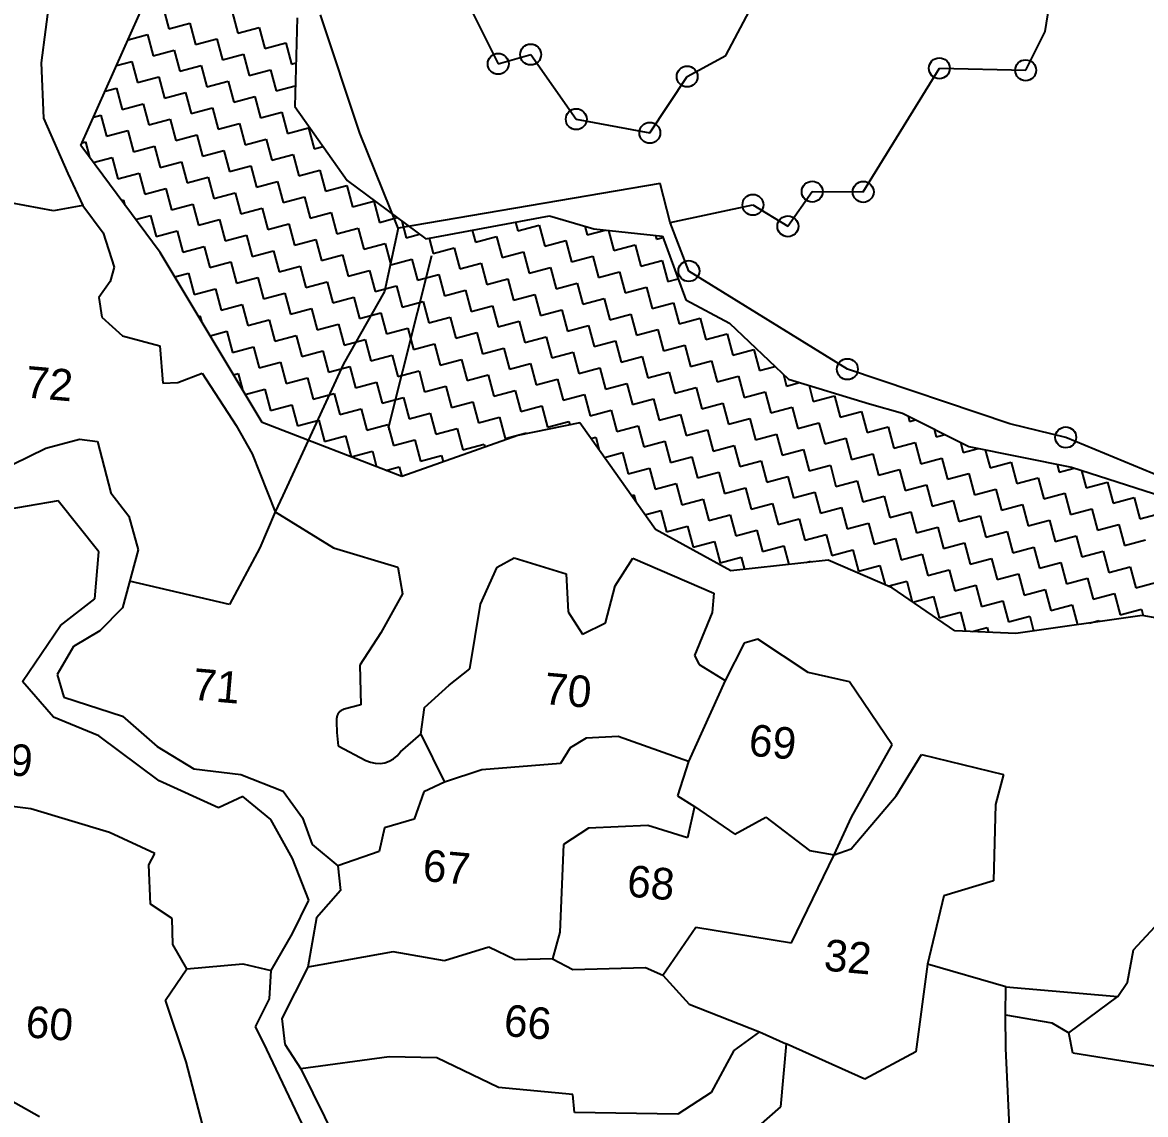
# Model space of a CAD drawing. Header units: metres. Extents: x 333510 to 337908, y 1785719 to 1790014.
# Drawn here: x 334204 to 334846, y 1788609 to 1789233 of the extents above; entities that cross this region are included whole.
import ezdxf

# ---------------------------------------------------------------- set-up
doc = ezdxf.new("R2010")
doc.units = ezdxf.units.M
doc.header["$MEASUREMENT"] = 0
for name, color, linetype in [('POLY_HATCH', 12, 'Continuous'), ('POLY_PARCEL', 6, 'Continuous'), ('POLY_WATER', 4, 'Continuous'), ('SYM_ARROW', 1, 'Continuous'), ('TEXT_PARCEL', 7, 'Continuous')]:
    doc.layers.add(name, color=color, linetype=linetype)
doc.styles.add('TEXT_MAP', font='', dxfattribs={"height": 0.3})
doc.styles.get('TEXT_MAP').set_extended_font_data('Kruti Dev 050')

msp = doc.modelspace()

# ---------------------------------------------------------------- linework, layer by layer
for centre in [(334494.4, 1789215.11), (334475.85, 1789209.77), (334728.02, 1789207.22), (334777.36, 1789206.11), (334583.85, 1789202.53), (334520.46, 1789178.14), (334562.51, 1789170.33), (334655.35, 1789136.71), (334684.51, 1789136.57), (334621.45, 1789129.17), (334641.44, 1789116.89), (334584.84, 1789091.32), (334675.45, 1789035.23), (334800.27, 1788996.24)]:
    msp.add_circle(centre, 5.98)
at = {"layer": 'POLY_HATCH'}
for p, q in [((334237.23, 1789163.01), (334288.51, 1789277.81)), ((334360.98, 1789236.02), (334359.5, 1789185.38)), ((334359.5, 1789185.38), (334389.41, 1789143.18)), ((334282.6, 1789101.96), (334237.23, 1789163.01)), ((334389.41, 1789143.18), (334434.41, 1789109.69)), ((334434.41, 1789109.69), (334505.07, 1789122.87)), ((334505.07, 1789122.87), (334530.56, 1789115.4)), ((334530.56, 1789115.4), (334569.8, 1789111.19)), ((334569.8, 1789111.19), (334583.04, 1789074.94)), ((334340.91, 1789004.68), (334282.6, 1789101.96)), ((334583.04, 1789074.94), (334608.01, 1789061.53)), ((334608.01, 1789061.53), (334641.8, 1789029.44)), ((334641.8, 1789029.44), (334688, 1789015.45)), ((334688, 1789015.45), (334706.96, 1789010.05)), ((334706.96, 1789010.05), (334744.89, 1788991.02)), ((334420.67, 1788973.87), (334340.91, 1789004.68)), ((334522.51, 1789004.51), (334486.98, 1788997.34)), ((334538.91, 1788981.5), (334522.51, 1789004.51)), ((334486.98, 1788997.34), (334420.67, 1788973.87)), ((334744.89, 1788991.02), (334803.62, 1788979.13)), ((334565.7, 1788943.48), (334538.91, 1788981.5)), ((334803.62, 1788979.13), (334874.35, 1788956.38)), ((334608.82, 1788919.87), (334565.7, 1788943.48)), ((334664.37, 1788926.07), (334608.82, 1788919.87)), ((334701.03, 1788910.16), (334664.37, 1788926.07)), ((334736.93, 1788885.6), (334701.03, 1788910.16)), ((334843.98, 1788894.39), (334771.7, 1788884.12)), ((334881.69, 1788887.77), (334843.98, 1788894.39)), ((334771.7, 1788884.12), (334736.93, 1788885.6))]:
    msp.add_line(p, q, dxfattribs=at)
at = {"layer": 'POLY_HATCH', "linetype": 'Continuous'}
for p, q in [((334284.23, 1789241.9), (334287.47, 1789229.78)), ((334323.82, 1789239.5), (334327.05, 1789227.38)), ((334287.47, 1789229.78), (334299.58, 1789233.02)), ((334299.58, 1789233.02), (334302.82, 1789220.9)), ((334327.05, 1789227.38), (334339.17, 1789230.62)), ((334339.17, 1789230.62), (334342.41, 1789218.5)), ((334264.29, 1789223.59), (334275.35, 1789226.54)), ((334275.35, 1789226.54), (334278.59, 1789214.43)), ((334302.82, 1789220.9), (334314.94, 1789224.14)), ((334314.94, 1789224.14), (334318.18, 1789212.02)), ((334278.59, 1789214.43), (334290.7, 1789217.66)), ((334290.7, 1789217.66), (334293.94, 1789205.55)), ((334342.41, 1789218.5), (334354.53, 1789221.74)), ((334354.53, 1789221.74), (334357.76, 1789209.62)), ((334318.18, 1789212.02), (334330.29, 1789215.26)), ((334330.29, 1789215.26), (334333.53, 1789203.14)), ((334257.7, 1789208.85), (334266.47, 1789211.19)), ((334266.47, 1789211.19), (334269.71, 1789199.07)), ((334293.94, 1789205.55), (334306.06, 1789208.79)), ((334306.06, 1789208.79), (334309.3, 1789196.67)), ((334333.53, 1789203.14), (334345.65, 1789206.38)), ((334345.65, 1789206.38), (334348.88, 1789194.27)), ((334357.76, 1789209.62), (334360.23, 1789210.28)), ((334269.71, 1789199.07), (334281.82, 1789202.31)), ((334281.82, 1789202.31), (334285.06, 1789190.19)), ((334309.3, 1789196.67), (334321.41, 1789199.91)), ((334321.41, 1789199.91), (334324.65, 1789187.79)), ((334251.12, 1789194.1), (334257.59, 1789195.83)), ((334257.59, 1789195.83), (334260.83, 1789183.72)), ((334285.06, 1789190.19), (334297.18, 1789193.43)), ((334297.18, 1789193.43), (334300.42, 1789181.31)), ((334348.88, 1789194.27), (334359.84, 1789197.19)), ((334260.83, 1789183.72), (334272.95, 1789186.95)), ((334272.95, 1789186.95), (334276.18, 1789174.84)), ((334324.65, 1789187.79), (334336.77, 1789191.03)), ((334336.77, 1789191.03), (334340.01, 1789178.91)), ((334244.53, 1789179.36), (334248.71, 1789180.48)), ((334248.71, 1789180.48), (334251.95, 1789168.36)), ((334300.42, 1789181.31), (334312.53, 1789184.55)), ((334312.53, 1789184.55), (334315.77, 1789172.43)), ((334340.01, 1789178.91), (334352.12, 1789182.15)), ((334352.12, 1789182.15), (334355.36, 1789170.03)), ((334276.18, 1789174.84), (334288.3, 1789178.08)), ((334288.3, 1789178.08), (334291.54, 1789165.96)), ((334315.77, 1789172.43), (334327.89, 1789175.67)), ((334327.89, 1789175.67), (334331.13, 1789163.56)), ((334355.36, 1789170.03), (334367.48, 1789173.27)), ((334367.48, 1789173.27), (334370.72, 1789161.15)), ((334251.95, 1789168.36), (334264.07, 1789171.6)), ((334264.07, 1789171.6), (334267.3, 1789159.48)), ((334291.54, 1789165.96), (334303.66, 1789169.2)), ((334303.66, 1789169.2), (334306.89, 1789157.08)), ((334331.13, 1789163.56), (334343.24, 1789166.79)), ((334343.24, 1789166.79), (334346.48, 1789154.68)), ((334237.95, 1789164.62), (334239.83, 1789165.12)), ((334239.83, 1789165.12), (334242.18, 1789156.35)), ((334267.3, 1789159.48), (334279.42, 1789162.72)), ((334279.42, 1789162.72), (334282.66, 1789150.6)), ((334306.89, 1789157.08), (334319.01, 1789160.32)), ((334319.01, 1789160.32), (334322.25, 1789148.2)), ((334370.72, 1789161.15), (334375.72, 1789162.49)), ((334244.4, 1789153.36), (334255.19, 1789156.25)), ((334255.19, 1789156.25), (334258.43, 1789144.13)), ((334282.66, 1789150.6), (334294.78, 1789153.84)), ((334294.78, 1789153.84), (334298.01, 1789141.73)), ((334346.48, 1789154.68), (334358.6, 1789157.91)), ((334358.6, 1789157.91), (334361.84, 1789145.8)), ((334258.43, 1789144.13), (334270.54, 1789147.37)), ((334270.54, 1789147.37), (334273.78, 1789135.25)), ((334322.25, 1789148.2), (334334.36, 1789151.44)), ((334334.36, 1789151.44), (334337.6, 1789139.32)), ((334361.84, 1789145.8), (334373.95, 1789149.04)), ((334373.95, 1789149.04), (334377.19, 1789136.92)), ((334298.01, 1789141.73), (334310.13, 1789144.96)), ((334310.13, 1789144.96), (334313.37, 1789132.85)), ((334337.6, 1789139.32), (334349.72, 1789142.56)), ((334349.72, 1789142.56), (334352.96, 1789130.44)), ((334273.78, 1789135.25), (334285.9, 1789138.49)), ((334285.9, 1789138.49), (334289.14, 1789126.37)), ((334313.37, 1789132.85), (334325.49, 1789136.08)), ((334325.49, 1789136.08), (334328.72, 1789123.97)), ((334377.19, 1789136.92), (334389.31, 1789140.16)), ((334389.31, 1789140.16), (334392.55, 1789128.04)), ((334260.5, 1789131.7), (334261.66, 1789132.01)), ((334261.66, 1789132.01), (334262.45, 1789129.07)), ((334289.14, 1789126.37), (334301.25, 1789129.61)), ((334301.25, 1789129.61), (334304.49, 1789117.49)), ((334352.96, 1789130.44), (334365.07, 1789133.68)), ((334365.07, 1789133.68), (334368.31, 1789121.56)), ((334392.55, 1789128.04), (334404.66, 1789131.28)), ((334404.66, 1789131.28), (334407.9, 1789119.16)), ((334268.55, 1789120.87), (334277.02, 1789123.13)), ((334277.02, 1789123.13), (334280.26, 1789111.02)), ((334328.72, 1789123.97), (334340.84, 1789127.2)), ((334340.84, 1789127.2), (334344.08, 1789115.09)), ((334368.31, 1789121.56), (334380.43, 1789124.8)), ((334380.43, 1789124.8), (334383.67, 1789112.68)), ((334407.9, 1789119.16), (334418.04, 1789121.87)), ((334304.49, 1789117.49), (334316.61, 1789120.73)), ((334316.61, 1789120.73), (334319.84, 1789108.61)), ((334344.08, 1789115.09), (334356.2, 1789118.33)), ((334356.2, 1789118.33), (334359.43, 1789106.21)), ((334383.67, 1789112.68), (334395.78, 1789115.92)), ((334395.78, 1789115.92), (334399.02, 1789103.81)), ((334420.68, 1789119.9), (334423.26, 1789110.28)), ((334485.77, 1789119.27), (334487.08, 1789114.35)), ((334487.08, 1789114.35), (334499.2, 1789117.59)), ((334499.2, 1789117.59), (334502.43, 1789105.48)), ((334511.25, 1789121.06), (334511.31, 1789120.83)), ((334511.31, 1789120.83), (334511.69, 1789120.93)), ((334525.34, 1789116.93), (334526.67, 1789111.95)), ((334280.26, 1789111.02), (334292.37, 1789114.25)), ((334292.37, 1789114.25), (334295.61, 1789102.14)), ((334319.84, 1789108.61), (334331.96, 1789111.85)), ((334331.96, 1789111.85), (334335.2, 1789099.73)), ((334359.43, 1789106.21), (334371.55, 1789109.45)), ((334371.55, 1789109.45), (334374.79, 1789097.33)), ((334423.26, 1789110.28), (334430.88, 1789112.32)), ((334436.3, 1789110.04), (334438.61, 1789101.4)), ((334461.03, 1789114.66), (334462.84, 1789107.88)), ((334462.84, 1789107.88), (334474.96, 1789111.12)), ((334474.96, 1789111.12), (334478.2, 1789099)), ((334502.43, 1789105.48), (334514.55, 1789108.71)), ((334514.55, 1789108.71), (334517.79, 1789096.6)), ((334526.67, 1789111.95), (334536.98, 1789114.71)), ((334538.97, 1789114.5), (334542.02, 1789103.07)), ((334565.7, 1789111.63), (334566.26, 1789109.55)), ((334566.26, 1789109.55), (334570.03, 1789110.56)), ((334295.61, 1789102.14), (334307.73, 1789105.37)), ((334307.73, 1789105.37), (334310.97, 1789093.26)), ((334335.2, 1789099.73), (334347.32, 1789102.97)), ((334347.32, 1789102.97), (334350.55, 1789090.85)), ((334399.02, 1789103.81), (334411.14, 1789107.04)), ((334411.14, 1789107.04), (334414.38, 1789094.93)), ((334438.61, 1789101.4), (334450.73, 1789104.64)), ((334450.73, 1789104.64), (334453.97, 1789092.52)), ((334478.2, 1789099), (334490.32, 1789102.24)), ((334490.32, 1789102.24), (334493.55, 1789090.12)), ((334542.02, 1789103.07), (334554.14, 1789106.31)), ((334554.14, 1789106.31), (334557.38, 1789094.19)), ((334310.97, 1789093.26), (334323.08, 1789096.5)), ((334323.08, 1789096.5), (334326.32, 1789084.38)), ((334374.79, 1789097.33), (334386.91, 1789100.57)), ((334386.91, 1789100.57), (334390.14, 1789088.45)), ((334414.38, 1789094.93), (334426.49, 1789098.16)), ((334426.49, 1789098.16), (334429.73, 1789086.05)), ((334453.97, 1789092.52), (334466.08, 1789095.76)), ((334466.08, 1789095.76), (334469.32, 1789083.64)), ((334517.79, 1789096.6), (334529.91, 1789099.83)), ((334529.91, 1789099.83), (334533.14, 1789087.72)), ((334557.38, 1789094.19), (334569.49, 1789097.43)), ((334569.49, 1789097.43), (334572.73, 1789085.31)), ((334291.01, 1789087.93), (334298.85, 1789090.02)), ((334298.85, 1789090.02), (334302.09, 1789077.9)), ((334350.55, 1789090.85), (334362.67, 1789094.09)), ((334362.67, 1789094.09), (334365.91, 1789081.98)), ((334390.14, 1789088.45), (334402.26, 1789091.69)), ((334402.26, 1789091.69), (334405.5, 1789079.57)), ((334429.73, 1789086.05), (334441.85, 1789089.29)), ((334441.85, 1789089.29), (334445.09, 1789077.17)), ((334493.55, 1789090.12), (334505.67, 1789093.36)), ((334505.67, 1789093.36), (334508.91, 1789081.24)), ((334533.14, 1789087.72), (334545.26, 1789090.96)), ((334545.26, 1789090.96), (334548.5, 1789078.84)), ((334326.32, 1789084.38), (334338.44, 1789087.62)), ((334338.44, 1789087.62), (334341.68, 1789075.5)), ((334365.91, 1789081.98), (334378.03, 1789085.21)), ((334378.03, 1789085.21), (334381.26, 1789073.1)), ((334405.5, 1789079.57), (334417.61, 1789082.81)), ((334417.61, 1789082.81), (334420.85, 1789070.69)), ((334469.32, 1789083.64), (334481.44, 1789086.88)), ((334481.44, 1789086.88), (334484.68, 1789074.77)), ((334508.91, 1789081.24), (334521.03, 1789084.48)), ((334521.03, 1789084.48), (334524.26, 1789072.36)), ((334572.73, 1789085.31), (334578.67, 1789086.9)), ((334302.09, 1789077.9), (334314.2, 1789081.14)), ((334314.2, 1789081.14), (334317.44, 1789069.02)), ((334341.68, 1789075.5), (334353.79, 1789078.74)), ((334353.79, 1789078.74), (334357.03, 1789066.62)), ((334445.09, 1789077.17), (334457.2, 1789080.41)), ((334457.2, 1789080.41), (334460.44, 1789068.29)), ((334484.68, 1789074.77), (334496.79, 1789078)), ((334496.79, 1789078), (334500.03, 1789065.89)), ((334548.5, 1789078.84), (334560.62, 1789082.08)), ((334560.62, 1789082.08), (334563.85, 1789069.96)), ((334317.44, 1789069.02), (334329.56, 1789072.26)), ((334329.56, 1789072.26), (334332.8, 1789060.14)), ((334381.26, 1789073.1), (334393.38, 1789076.33)), ((334393.38, 1789076.33), (334396.62, 1789064.22)), ((334420.85, 1789070.69), (334432.97, 1789073.93)), ((334432.97, 1789073.93), (334436.21, 1789061.81)), ((334460.44, 1789068.29), (334472.56, 1789071.53)), ((334472.56, 1789071.53), (334475.8, 1789059.41)), ((334524.26, 1789072.36), (334536.38, 1789075.6)), ((334536.38, 1789075.6), (334539.62, 1789063.48)), ((334563.85, 1789069.96), (334575.97, 1789073.2)), ((334575.97, 1789073.2), (334579.21, 1789061.08)), ((334304.43, 1789065.55), (334305.32, 1789065.79)), ((334305.32, 1789065.79), (334306.16, 1789062.64)), ((334357.03, 1789066.62), (334369.15, 1789069.86)), ((334369.15, 1789069.86), (334372.39, 1789057.74)), ((334396.62, 1789064.22), (334408.74, 1789067.46)), ((334408.74, 1789067.46), (334411.97, 1789055.34)), ((334436.21, 1789061.81), (334448.32, 1789065.05)), ((334448.32, 1789065.05), (334451.56, 1789052.93)), ((334500.03, 1789065.89), (334512.15, 1789069.12)), ((334512.15, 1789069.12), (334515.39, 1789057.01)), ((334539.62, 1789063.48), (334551.74, 1789066.72)), ((334551.74, 1789066.72), (334554.97, 1789054.6)), ((334579.21, 1789061.08), (334591.32, 1789064.32)), ((334591.32, 1789064.32), (334594.56, 1789052.2)), ((334332.8, 1789060.14), (334344.91, 1789063.38)), ((334344.91, 1789063.38), (334348.15, 1789051.27)), ((334372.39, 1789057.74), (334384.5, 1789060.98)), ((334384.5, 1789060.98), (334387.74, 1789048.86)), ((334411.97, 1789055.34), (334424.09, 1789058.58)), ((334424.09, 1789058.58), (334427.33, 1789046.46)), ((334475.8, 1789059.41), (334487.91, 1789062.65)), ((334487.91, 1789062.65), (334491.15, 1789050.53)), ((334515.39, 1789057.01), (334527.5, 1789060.25)), ((334527.5, 1789060.25), (334530.74, 1789048.13)), ((334554.97, 1789054.6), (334567.09, 1789057.84)), ((334567.09, 1789057.84), (334570.33, 1789045.73)), ((334311.13, 1789054.36), (334320.68, 1789056.91)), ((334320.68, 1789056.91), (334323.92, 1789044.79)), ((334348.15, 1789051.27), (334360.27, 1789054.5)), ((334360.27, 1789054.5), (334363.51, 1789042.39)), ((334387.74, 1789048.86), (334399.86, 1789052.1)), ((334399.86, 1789052.1), (334403.09, 1789039.98)), ((334451.56, 1789052.93), (334463.68, 1789056.17)), ((334463.68, 1789056.17), (334466.92, 1789044.06)), ((334491.15, 1789050.53), (334503.27, 1789053.77)), ((334503.27, 1789053.77), (334506.51, 1789041.65)), ((334530.74, 1789048.13), (334542.86, 1789051.37)), ((334542.86, 1789051.37), (334546.09, 1789039.25)), ((334594.56, 1789052.2), (334606.68, 1789055.44)), ((334606.68, 1789055.44), (334609.92, 1789043.32)), ((334323.92, 1789044.79), (334336.03, 1789048.03)), ((334336.03, 1789048.03), (334339.27, 1789035.91)), ((334363.51, 1789042.39), (334375.62, 1789045.62)), ((334375.62, 1789045.62), (334378.86, 1789033.51)), ((334427.33, 1789046.46), (334439.45, 1789049.7)), ((334439.45, 1789049.7), (334442.68, 1789037.58)), ((334466.92, 1789044.06), (334479.03, 1789047.29)), ((334479.03, 1789047.29), (334482.27, 1789035.18)), ((334506.51, 1789041.65), (334518.62, 1789044.89)), ((334518.62, 1789044.89), (334521.86, 1789032.77)), ((334570.33, 1789045.73), (334582.45, 1789048.96)), ((334582.45, 1789048.96), (334585.68, 1789036.85)), ((334609.92, 1789043.32), (334622.03, 1789046.56)), ((334622.03, 1789046.56), (334625.27, 1789034.44)), ((334339.27, 1789035.91), (334351.39, 1789039.15)), ((334351.39, 1789039.15), (334354.63, 1789027.03)), ((334403.09, 1789039.98), (334415.21, 1789043.22)), ((334415.21, 1789043.22), (334418.45, 1789031.1)), ((334442.68, 1789037.58), (334454.8, 1789040.82)), ((334454.8, 1789040.82), (334458.04, 1789028.7)), ((334482.27, 1789035.18), (334494.39, 1789038.41)), ((334494.39, 1789038.41), (334497.63, 1789026.3)), ((334546.09, 1789039.25), (334558.21, 1789042.49)), ((334558.21, 1789042.49), (334561.45, 1789030.37)), ((334585.68, 1789036.85), (334597.8, 1789040.08)), ((334597.8, 1789040.08), (334601.04, 1789027.97)), ((334324.54, 1789031.98), (334327.16, 1789032.67)), ((334327.16, 1789032.67), (334329.59, 1789023.55)), ((334378.86, 1789033.51), (334390.98, 1789036.75)), ((334390.98, 1789036.75), (334394.22, 1789024.63)), ((334418.45, 1789031.1), (334430.57, 1789034.34)), ((334430.57, 1789034.34), (334433.8, 1789022.23)), ((334458.04, 1789028.7), (334470.16, 1789031.94)), ((334470.16, 1789031.94), (334473.39, 1789019.82)), ((334521.86, 1789032.77), (334533.98, 1789036.01)), ((334533.98, 1789036.01), (334537.22, 1789023.89)), ((334561.45, 1789030.37), (334573.57, 1789033.61)), ((334573.57, 1789033.61), (334576.8, 1789021.49)), ((334625.27, 1789034.44), (334634.06, 1789036.79)), ((334638.84, 1789032.25), (334640.63, 1789025.56)), ((334354.63, 1789027.03), (334366.74, 1789030.27)), ((334366.74, 1789030.27), (334369.98, 1789018.15)), ((334394.22, 1789024.63), (334406.33, 1789027.87)), ((334406.33, 1789027.87), (334409.57, 1789015.75)), ((334433.8, 1789022.23), (334445.92, 1789025.46)), ((334445.92, 1789025.46), (334449.16, 1789013.35)), ((334497.63, 1789026.3), (334509.74, 1789029.54)), ((334509.74, 1789029.54), (334512.98, 1789017.42)), ((334537.22, 1789023.89), (334549.33, 1789027.13)), ((334549.33, 1789027.13), (334552.57, 1789015.02)), ((334601.04, 1789027.97), (334613.16, 1789031.21)), ((334613.16, 1789031.21), (334616.39, 1789019.09)), ((334640.63, 1789025.56), (334648.05, 1789027.55)), ((334653.52, 1789025.89), (334655.98, 1789016.69)), ((334331.25, 1789020.78), (334342.51, 1789023.79)), ((334342.51, 1789023.79), (334345.75, 1789011.68)), ((334369.98, 1789018.15), (334382.1, 1789021.39)), ((334382.1, 1789021.39), (334385.34, 1789009.27)), ((334409.57, 1789015.75), (334421.69, 1789018.99)), ((334421.69, 1789018.99), (334424.93, 1789006.87)), ((334473.39, 1789019.82), (334485.51, 1789023.06)), ((334485.51, 1789023.06), (334488.75, 1789010.94)), ((334512.98, 1789017.42), (334525.1, 1789020.66)), ((334525.1, 1789020.66), (334528.34, 1789008.54)), ((334576.8, 1789021.49), (334588.92, 1789024.73)), ((334588.92, 1789024.73), (334592.16, 1789012.61)), ((334616.39, 1789019.09), (334628.51, 1789022.33)), ((334628.51, 1789022.33), (334631.75, 1789010.21)), ((334655.98, 1789016.69), (334668.1, 1789019.92)), ((334668.1, 1789019.92), (334671.34, 1789007.81)), ((334345.75, 1789011.68), (334357.87, 1789014.91)), ((334357.87, 1789014.91), (334361.1, 1789002.8)), ((334385.34, 1789009.27), (334397.45, 1789012.51)), ((334397.45, 1789012.51), (334400.69, 1789000.39)), ((334449.16, 1789013.35), (334461.28, 1789016.58)), ((334461.28, 1789016.58), (334464.51, 1789004.47)), ((334488.75, 1789010.94), (334500.87, 1789014.18)), ((334500.87, 1789014.18), (334504.1, 1789002.06)), ((334552.57, 1789015.02), (334564.69, 1789018.25)), ((334564.69, 1789018.25), (334567.93, 1789006.14)), ((334592.16, 1789012.61), (334604.28, 1789015.85)), ((334604.28, 1789015.85), (334607.51, 1789003.73)), ((334631.75, 1789010.21), (334643.87, 1789013.45)), ((334643.87, 1789013.45), (334647.1, 1789001.33)), ((334361.1, 1789002.8), (334373.22, 1789006.04)), ((334373.22, 1789006.04), (334376.46, 1788993.92)), ((334424.93, 1789006.87), (334437.04, 1789010.11)), ((334437.04, 1789010.11), (334440.28, 1788997.99)), ((334464.51, 1789004.47), (334476.63, 1789007.71)), ((334476.63, 1789007.71), (334479.87, 1788995.59)), ((334528.34, 1789008.54), (334540.45, 1789011.78)), ((334540.45, 1789011.78), (334543.69, 1788999.66)), ((334567.93, 1789006.14), (334580.04, 1789009.37)), ((334580.04, 1789009.37), (334583.28, 1788997.26)), ((334607.51, 1789003.73), (334619.63, 1789006.97)), ((334619.63, 1789006.97), (334622.87, 1788994.85)), ((334671.34, 1789007.81), (334683.45, 1789011.04)), ((334683.45, 1789011.04), (334686.69, 1788998.93)), ((334710.11, 1789008.47), (334710.93, 1789005.4)), ((334710.93, 1789005.4), (334714.38, 1789006.33)), ((334400.69, 1789000.39), (334412.81, 1789003.63)), ((334412.81, 1789003.63), (334416.05, 1788991.52)), ((334440.28, 1788997.99), (334452.4, 1789001.23)), ((334452.4, 1789001.23), (334455.64, 1788989.11)), ((334504.1, 1789002.06), (334516.22, 1789005.3)), ((334516.22, 1789005.3), (334516.74, 1789003.35)), ((334543.69, 1788999.66), (334555.81, 1789002.9)), ((334555.81, 1789002.9), (334559.05, 1788990.78)), ((334583.28, 1788997.26), (334595.4, 1789000.5)), ((334595.4, 1789000.5), (334598.64, 1788988.38)), ((334647.1, 1789001.33), (334659.22, 1789004.57)), ((334659.22, 1789004.57), (334662.46, 1788992.45)), ((334686.69, 1788998.93), (334698.81, 1789002.17)), ((334698.81, 1789002.17), (334702.05, 1788990.05)), ((334725.1, 1789000.95), (334726.28, 1788996.52)), ((334376.46, 1788993.92), (334388.57, 1788997.16)), ((334388.57, 1788997.16), (334391.81, 1788985.04)), ((334416.05, 1788991.52), (334428.16, 1788994.75)), ((334428.16, 1788994.75), (334431.4, 1788982.64)), ((334479.87, 1788995.59), (334491.99, 1788998.83)), ((334491.99, 1788998.83), (334492.11, 1788998.38)), ((334528.8, 1788995.68), (334531.57, 1788996.42)), ((334531.57, 1788996.42), (334533.55, 1788989.01)), ((334559.05, 1788990.78), (334571.16, 1788994.02)), ((334571.16, 1788994.02), (334574.4, 1788981.9)), ((334622.87, 1788994.85), (334634.99, 1788998.09)), ((334634.99, 1788998.09), (334638.22, 1788985.98)), ((334662.46, 1788992.45), (334674.57, 1788995.69)), ((334674.57, 1788995.69), (334677.81, 1788983.57)), ((334702.05, 1788990.05), (334714.16, 1788993.29)), ((334714.16, 1788993.29), (334717.4, 1788981.17)), ((334726.28, 1788996.52), (334731.26, 1788997.86)), ((334740.09, 1788993.43), (334741.64, 1788987.64)), ((334391.81, 1788985.04), (334403.93, 1788988.28)), ((334403.93, 1788988.28), (334406.3, 1788979.42)), ((334455.64, 1788989.11), (334467.75, 1788992.35)), ((334467.75, 1788992.35), (334468.2, 1788990.69)), ((334536.57, 1788984.78), (334546.93, 1788987.54)), ((334546.93, 1788987.54), (334550.17, 1788975.43)), ((334598.64, 1788988.38), (334610.75, 1788991.62)), ((334610.75, 1788991.62), (334613.99, 1788979.5)), ((334638.22, 1788985.98), (334650.34, 1788989.21)), ((334650.34, 1788989.21), (334653.58, 1788977.1)), ((334677.81, 1788983.57), (334689.93, 1788986.81)), ((334689.93, 1788986.81), (334693.17, 1788974.69)), ((334741.64, 1788987.64), (334750.23, 1788989.94)), ((334754.22, 1788989.13), (334756.99, 1788978.77)), ((334431.4, 1788982.64), (334443.52, 1788985.87)), ((334443.52, 1788985.87), (334444.47, 1788982.3)), ((334574.4, 1788981.9), (334586.52, 1788985.14)), ((334586.52, 1788985.14), (334589.76, 1788973.02)), ((334613.99, 1788979.5), (334626.11, 1788982.74)), ((334626.11, 1788982.74), (334629.35, 1788970.62)), ((334653.58, 1788977.1), (334665.7, 1788980.33)), ((334665.7, 1788980.33), (334668.93, 1788968.22)), ((334717.4, 1788981.17), (334729.52, 1788984.41)), ((334729.52, 1788984.41), (334732.76, 1788972.29)), ((334756.99, 1788978.77), (334769.11, 1788982)), ((334769.11, 1788982), (334772.35, 1788969.89)), ((334795.4, 1788980.79), (334796.58, 1788976.36)), ((334411.65, 1788977.36), (334419.28, 1788979.4)), ((334419.28, 1788979.4), (334420.75, 1788973.9)), ((334550.17, 1788975.43), (334562.28, 1788978.66)), ((334562.28, 1788978.66), (334565.52, 1788966.55)), ((334589.76, 1788973.02), (334601.87, 1788976.26)), ((334601.87, 1788976.26), (334605.11, 1788964.14)), ((334629.35, 1788970.62), (334641.46, 1788973.86)), ((334641.46, 1788973.86), (334644.7, 1788961.74)), ((334693.17, 1788974.69), (334705.28, 1788977.93)), ((334705.28, 1788977.93), (334708.52, 1788965.81)), ((334732.76, 1788972.29), (334744.87, 1788975.53)), ((334744.87, 1788975.53), (334748.11, 1788963.41)), ((334796.58, 1788976.36), (334805.12, 1788978.64)), ((334809.31, 1788977.3), (334811.93, 1788967.48)), ((334565.52, 1788966.55), (334577.64, 1788969.79)), ((334577.64, 1788969.79), (334580.88, 1788957.67)), ((334605.11, 1788964.14), (334617.23, 1788967.38)), ((334617.23, 1788967.38), (334620.47, 1788955.27)), ((334668.93, 1788968.22), (334681.05, 1788971.46)), ((334681.05, 1788971.46), (334684.29, 1788959.34)), ((334708.52, 1788965.81), (334720.64, 1788969.05)), ((334720.64, 1788969.05), (334723.88, 1788956.94)), ((334772.35, 1788969.89), (334784.46, 1788973.12)), ((334784.46, 1788973.12), (334787.7, 1788961.01)), ((334811.93, 1788967.48), (334824.05, 1788970.72)), ((334824.05, 1788970.72), (334827.29, 1788958.6)), ((334551.99, 1788962.93), (334553.41, 1788963.31)), ((334553.41, 1788963.31), (334554.43, 1788959.47)), ((334580.88, 1788957.67), (334592.99, 1788960.91)), ((334592.99, 1788960.91), (334596.23, 1788948.79)), ((334644.7, 1788961.74), (334656.82, 1788964.98)), ((334656.82, 1788964.98), (334660.05, 1788952.86)), ((334684.29, 1788959.34), (334696.41, 1788962.58)), ((334696.41, 1788962.58), (334699.64, 1788950.46)), ((334748.11, 1788963.41), (334760.23, 1788966.65)), ((334760.23, 1788966.65), (334763.47, 1788954.53)), ((334787.7, 1788961.01), (334799.82, 1788964.25)), ((334799.82, 1788964.25), (334803.05, 1788952.13)), ((334827.29, 1788958.6), (334839.41, 1788961.84)), ((334839.41, 1788961.84), (334842.64, 1788949.73)), ((334559.69, 1788952.01), (334568.76, 1788954.43)), ((334568.76, 1788954.43), (334572, 1788942.31)), ((334620.47, 1788955.27), (334632.58, 1788958.5)), ((334632.58, 1788958.5), (334635.82, 1788946.39)), ((334660.05, 1788952.86), (334672.17, 1788956.1)), ((334672.17, 1788956.1), (334675.41, 1788943.98)), ((334723.88, 1788956.94), (334735.99, 1788960.17)), ((334735.99, 1788960.17), (334739.23, 1788948.06)), ((334763.47, 1788954.53), (334775.58, 1788957.77)), ((334775.58, 1788957.77), (334778.82, 1788945.65)), ((334803.05, 1788952.13), (334815.17, 1788955.37)), ((334815.17, 1788955.37), (334818.41, 1788943.25)), ((334596.23, 1788948.79), (334608.35, 1788952.03)), ((334608.35, 1788952.03), (334611.59, 1788939.91)), ((334635.82, 1788946.39), (334647.94, 1788949.62)), ((334647.94, 1788949.62), (334651.18, 1788937.51)), ((334699.64, 1788950.46), (334711.76, 1788953.7)), ((334711.76, 1788953.7), (334715, 1788941.58)), ((334739.23, 1788948.06), (334751.35, 1788951.29)), ((334751.35, 1788951.29), (334754.59, 1788939.18)), ((334778.82, 1788945.65), (334790.94, 1788948.89)), ((334790.94, 1788948.89), (334794.18, 1788936.77)), ((334842.64, 1788949.73), (334854.76, 1788952.96)), ((334572, 1788942.31), (334584.12, 1788945.55)), ((334584.12, 1788945.55), (334587.35, 1788933.44)), ((334611.59, 1788939.91), (334623.7, 1788943.15)), ((334623.7, 1788943.15), (334626.94, 1788931.03)), ((334675.41, 1788943.98), (334687.53, 1788947.22)), ((334687.53, 1788947.22), (334690.76, 1788935.1)), ((334715, 1788941.58), (334727.12, 1788944.82)), ((334727.12, 1788944.82), (334730.35, 1788932.7)), ((334754.59, 1788939.18), (334766.7, 1788942.42)), ((334766.7, 1788942.42), (334769.94, 1788930.3)), ((334818.41, 1788943.25), (334830.53, 1788946.49)), ((334830.53, 1788946.49), (334833.76, 1788934.37)), ((334587.35, 1788933.44), (334599.47, 1788936.67)), ((334599.47, 1788936.67), (334602.71, 1788924.56)), ((334651.18, 1788937.51), (334663.29, 1788940.75)), ((334663.29, 1788940.75), (334666.53, 1788928.63)), ((334690.76, 1788935.1), (334702.88, 1788938.34)), ((334702.88, 1788938.34), (334706.12, 1788926.23)), ((334730.35, 1788932.7), (334742.47, 1788935.94)), ((334742.47, 1788935.94), (334745.71, 1788923.82)), ((334794.18, 1788936.77), (334806.29, 1788940.01)), ((334806.29, 1788940.01), (334809.53, 1788927.89)), ((334833.76, 1788934.37), (334845.88, 1788937.61)), ((334626.94, 1788931.03), (334639.06, 1788934.27)), ((334639.06, 1788934.27), (334641.92, 1788923.56)), ((334666.53, 1788928.63), (334678.65, 1788931.87)), ((334678.65, 1788931.87), (334681.89, 1788919.75)), ((334706.12, 1788926.23), (334718.24, 1788929.46)), ((334718.24, 1788929.46), (334721.47, 1788917.35)), ((334769.94, 1788930.3), (334782.06, 1788933.54)), ((334782.06, 1788933.54), (334785.3, 1788921.42)), ((334809.53, 1788927.89), (334821.65, 1788931.13)), ((334821.65, 1788931.13), (334824.89, 1788919.02)), ((334602.71, 1788924.56), (334614.82, 1788927.79)), ((334614.82, 1788927.79), (334616.71, 1788920.75)), ((334651.64, 1788924.65), (334654.41, 1788925.39)), ((334654.41, 1788925.39), (334654.53, 1788924.97)), ((334681.89, 1788919.75), (334694, 1788922.99)), ((334694, 1788922.99), (334696.96, 1788911.93)), ((334745.71, 1788923.82), (334757.82, 1788927.06)), ((334757.82, 1788927.06), (334761.06, 1788914.94)), ((334785.3, 1788921.42), (334797.41, 1788924.66)), ((334797.41, 1788924.66), (334800.65, 1788912.54)), ((334721.47, 1788917.35), (334733.59, 1788920.58)), ((334733.59, 1788920.58), (334736.83, 1788908.47)), ((334761.06, 1788914.94), (334773.18, 1788918.18)), ((334773.18, 1788918.18), (334776.42, 1788906.06)), ((334824.89, 1788919.02), (334837, 1788922.25)), ((334837, 1788922.25), (334840.24, 1788910.14)), ((334698.57, 1788911.23), (334709.36, 1788914.11)), ((334709.36, 1788914.11), (334712.51, 1788902.31)), ((334736.83, 1788908.47), (334748.95, 1788911.71)), ((334748.95, 1788911.71), (334752.18, 1788899.59)), ((334800.65, 1788912.54), (334812.77, 1788915.78)), ((334812.77, 1788915.78), (334816.01, 1788903.66)), ((334840.24, 1788910.14), (334852.36, 1788913.37)), ((334712.87, 1788902.06), (334724.71, 1788905.23)), ((334724.71, 1788905.23), (334727.95, 1788893.11)), ((334776.42, 1788906.06), (334788.53, 1788909.3)), ((334788.53, 1788909.3), (334791.77, 1788897.19)), ((334816.01, 1788903.66), (334828.12, 1788906.9)), ((334828.12, 1788906.9), (334831.36, 1788894.78)), ((334752.18, 1788899.59), (334764.3, 1788902.83)), ((334764.3, 1788902.83), (334767.54, 1788890.71)), ((334791.77, 1788897.19), (334803.89, 1788900.42)), ((334803.89, 1788900.42), (334806.91, 1788889.12)), ((334831.36, 1788894.78), (334843.48, 1788898.02)), ((334843.48, 1788898.02), (334844.47, 1788894.3)), ((334727.95, 1788893.11), (334740.07, 1788896.35)), ((334740.07, 1788896.35), (334743.01, 1788885.34)), ((334767.54, 1788890.71), (334779.66, 1788893.95)), ((334779.66, 1788893.95), (334781.89, 1788885.57)), ((334813.89, 1788890.11), (334819.24, 1788891.54)), ((334819.24, 1788891.54), (334819.42, 1788890.9)), ((334746.84, 1788885.18), (334755.42, 1788887.47)), ((334755.42, 1788887.47), (334756.14, 1788884.78))]:
    msp.add_line(p, q, dxfattribs=at)
at = {"layer": 'POLY_PARCEL'}
for p, q in [((334788.41, 1789228.2), (334797.11, 1789280.88)), ((334219.68, 1789249.6), (334214.67, 1789210.33)), ((334458.74, 1789244.12), (334475.85, 1789209.77)), ((334605.87, 1789214.55), (334621.3, 1789243.34)), ((334396.66, 1789170.12), (334374.27, 1789237.79)), ((334777.36, 1789206.11), (334788.41, 1789228.2)), ((334475.85, 1789209.77), (334494.4, 1789215.11)), ((334494.4, 1789215.11), (334520.46, 1789178.14)), ((334583.85, 1789202.53), (334605.87, 1789214.55)), ((334214.67, 1789210.33), (334216.01, 1789178.76)), ((334684.51, 1789136.57), (334728.02, 1789207.22)), ((334728.02, 1789207.22), (334777.36, 1789206.11)), ((334562.51, 1789170.33), (334583.85, 1789202.53)), ((334216.01, 1789178.76), (334229.74, 1789147.12)), ((334520.46, 1789178.14), (334562.51, 1789170.33)), ((334418.58, 1789115.87), (334396.66, 1789170.12)), ((334229.74, 1789147.12), (334238.45, 1789128.82)), ((334568.41, 1789141.43), (334418.58, 1789115.87)), ((334574.18, 1789119.1), (334568.41, 1789141.43)), ((334641.44, 1789116.89), (334655.35, 1789136.71)), ((334655.35, 1789136.71), (334684.51, 1789136.57)), ((334221.66, 1789125.66), (334176.33, 1789134.11)), ((334238.45, 1789128.82), (334221.66, 1789125.66)), ((334238.45, 1789128.82), (334249.97, 1789113.1)), ((334574.18, 1789119.1), (334621.45, 1789129.17)), ((334621.45, 1789129.17), (334641.44, 1789116.89)), ((334418.58, 1789115.87), (334410.93, 1789079.55)), ((334584.84, 1789091.32), (334574.18, 1789119.1)), ((334249.97, 1789113.1), (334256.36, 1789093.63)), ((334256.36, 1789093.63), (334254.08, 1789085.34)), ((334675.45, 1789035.23), (334584.84, 1789091.32)), ((334254.08, 1789085.34), (334247.49, 1789076.28)), ((334410.93, 1789079.55), (334387.33, 1789038.3)), ((334410.93, 1789079.55), (334410.93, 1789079.55)), ((334247.49, 1789076.28), (334249.19, 1789064.94)), ((334249.19, 1789064.94), (334261, 1789054.25)), ((334261, 1789054.25), (334282.51, 1789048.5)), ((334282.51, 1789048.5), (334284.1, 1789027.14)), ((334387.33, 1789038.3), (334352.79, 1788962.99)), ((334292.63, 1789027.54), (334306.62, 1789032.87)), ((334306.62, 1789032.87), (334326.13, 1789003.11)), ((334768.33, 1789004.04), (334675.45, 1789035.23)), ((334284.1, 1789027.14), (334292.63, 1789027.54)), ((334326.13, 1789003.11), (334335.13, 1788986.88)), ((334800.27, 1788996.24), (334768.33, 1789004.04)), ((334938.5, 1788938.68), (334800.27, 1788996.24)), ((334335.13, 1788986.88), (334348.42, 1788953.68)), ((334352.79, 1788962.99), (334348.42, 1788953.68)), ((334348.42, 1788953.68), (334339.61, 1788933.17)), ((334348.42, 1788953.68), (334381.74, 1788933.06)), ((334339.61, 1788933.17), (334322.33, 1788900.77)), ((334381.74, 1788933.06), (334418.5, 1788922.01)), ((334475.19, 1788921.96), (334484.95, 1788927.44)), ((334484.95, 1788927.44), (334514.63, 1788918.24)), ((334542.71, 1788911.42), (334552.87, 1788927.1)), ((334552.87, 1788927.1), (334599.18, 1788907.17)), ((334418.5, 1788922.01), (334421.07, 1788906.84)), ((334465.77, 1788900.86), (334475.19, 1788921.96)), ((334514.63, 1788918.24), (334515.88, 1788896.44)), ((334322.33, 1788900.77), (334265.16, 1788913.98)), ((334537.18, 1788890.21), (334542.71, 1788911.42)), ((334421.07, 1788906.84), (334408.69, 1788884.52)), ((334599.18, 1788907.17), (334598.2, 1788896.04)), ((334459.58, 1788863.99), (334465.77, 1788900.86)), ((334515.88, 1788896.44), (334524.04, 1788883.78)), ((334524.04, 1788883.78), (334537.18, 1788890.21)), ((334598.2, 1788896.04), (334587.99, 1788871.59)), ((334408.69, 1788884.52), (334396.65, 1788866.08)), ((334616.52, 1788878.63), (334605.63, 1788857.29)), ((334624.32, 1788880.9), (334616.52, 1788878.63)), ((334653.06, 1788861.91), (334624.32, 1788880.9)), ((334587.99, 1788871.59), (334590.71, 1788866.48)), ((334396.65, 1788866.08), (334397.24, 1788843.28)), ((334590.71, 1788866.48), (334605.63, 1788857.29)), ((334447.77, 1788854.55), (334459.58, 1788863.99)), ((334676.66, 1788856.45), (334653.06, 1788861.91)), ((334433.64, 1788841.83), (334447.77, 1788854.55)), ((334605.63, 1788857.29), (334584.69, 1788810.99)), ((334700.95, 1788820.55), (334676.66, 1788856.45)), ((334397.24, 1788843.28), (334387.87, 1788840.87)), ((334431.55, 1788826.55), (334433.64, 1788841.83)), ((334420.02, 1788816.43), (334431.55, 1788826.55)), ((334431.55, 1788826.55), (334445.21, 1788799.06)), ((334384.34, 1788819.91), (334400.16, 1788811.59)), ((334526.08, 1788824.21), (334516.95, 1788818.84)), ((334544.47, 1788825.27), (334526.08, 1788824.21)), ((334584.69, 1788810.99), (334544.47, 1788825.27)), ((334677.86, 1788779.11), (334700.95, 1788820.55)), ((334516.95, 1788818.84), (334511.51, 1788809.82)), ((334703.38, 1788791.32), (334717.73, 1788814.95)), ((334717.73, 1788814.95), (334764.65, 1788803.54)), ((334511.51, 1788809.82), (334466.55, 1788806.22)), ((334584.69, 1788810.99), (334578.4, 1788791.26)), ((334466.55, 1788806.22), (334445.21, 1788799.06)), ((334764.65, 1788803.54), (334760.07, 1788786.32)), ((334445.21, 1788799.06), (334433.42, 1788793.56)), ((334208.59, 1788783.84), (334178.42, 1788787.75)), ((334433.42, 1788793.56), (334427.89, 1788778.01)), ((334578.4, 1788791.26), (334588.07, 1788785.12)), ((334677.7, 1788761.02), (334703.38, 1788791.32)), ((334253.69, 1788770.35), (334208.59, 1788783.84)), ((334588.07, 1788785.12), (334583.99, 1788767.39)), ((334588.07, 1788785.12), (334611.11, 1788769.39)), ((334760.07, 1788786.32), (334758.91, 1788742.76)), ((334427.89, 1788778.01), (334410.8, 1788772.98)), ((334611.11, 1788769.39), (334628.74, 1788779.14)), ((334628.74, 1788779.14), (334628.74, 1788779.14)), ((334628.74, 1788779.14), (334653.8, 1788760.13)), ((334667.94, 1788757.62), (334677.86, 1788779.11)), ((334279.62, 1788758.41), (334253.69, 1788770.35)), ((334410.8, 1788772.98), (334407.83, 1788759.58)), ((334527.5, 1788772.87), (334513.12, 1788763.47)), ((334561.42, 1788774.41), (334527.5, 1788772.87)), ((334583.99, 1788767.39), (334561.42, 1788774.41)), ((334611.11, 1788769.39), (334611.11, 1788769.39)), ((334513.12, 1788763.47), (334511.16, 1788713.36)), ((334513.12, 1788763.47), (334513.12, 1788763.47)), ((334276.09, 1788751.83), (334279.62, 1788758.41)), ((334407.83, 1788759.58), (334384.13, 1788751.37)), ((334643.44, 1788707.28), (334667.94, 1788757.62)), ((334653.8, 1788760.13), (334667.94, 1788757.62)), ((334667.94, 1788757.62), (334677.7, 1788761.02)), ((334277.07, 1788729.44), (334276.09, 1788751.83)), ((334758.91, 1788742.76), (334730.55, 1788734.15)), ((334730.55, 1788734.15), (334721.3, 1788695.07)), ((334289.47, 1788721.13), (334277.07, 1788729.44)), ((334289.81, 1788706.34), (334289.47, 1788721.13)), ((334839.06, 1788703.22), (334853.75, 1788719.05)), ((334511.16, 1788713.36), (334506.8, 1788698.13)), ((334511.16, 1788713.36), (334511.16, 1788713.36)), ((334569.92, 1788688.78), (334588.81, 1788716.16)), ((334588.81, 1788716.16), (334643.44, 1788707.28)), ((334297.8, 1788692.37), (334289.81, 1788706.34)), ((334470.58, 1788704.85), (334445.19, 1788697.02)), ((334485.56, 1788697.49), (334470.58, 1788704.85)), ((334643.44, 1788707.28), (334643.44, 1788707.28)), ((334415.89, 1788702.12), (334367.03, 1788693.37)), ((334445.19, 1788697.02), (334415.89, 1788702.12)), ((334506.8, 1788698.13), (334485.56, 1788697.49)), ((334506.8, 1788698.13), (334518.53, 1788691.97)), ((334835.6, 1788684.85), (334839.06, 1788703.22)), ((334285.71, 1788674.41), (334297.8, 1788692.37)), ((334297.8, 1788692.37), (334329.79, 1788695.22)), ((334329.79, 1788695.22), (334346.11, 1788691.53)), ((334518.53, 1788691.97), (334560.06, 1788693.17)), ((334560.06, 1788693.17), (334560.06, 1788693.17)), ((334560.06, 1788693.17), (334569.92, 1788688.78)), ((334721.3, 1788695.07), (334714.6, 1788644.99)), ((334765.94, 1788682.17), (334721.3, 1788695.07)), ((334569.92, 1788688.78), (334584.97, 1788672.14)), ((334830.13, 1788676.62), (334835.6, 1788684.85)), ((334765.81, 1788666.14), (334765.94, 1788682.17)), ((334765.94, 1788682.17), (334830.13, 1788676.62)), ((334297.39, 1788639.27), (334285.71, 1788674.41)), ((334584.97, 1788672.14), (334584.97, 1788672.14)), ((334584.97, 1788672.14), (334625.24, 1788656.36)), ((334802.09, 1788655.88), (334830.13, 1788676.62)), ((334765.81, 1788666.14), (334792.4, 1788661.55)), ((334765.94, 1788646.85), (334765.81, 1788666.14)), ((334792.4, 1788661.55), (334802.09, 1788655.88)), ((334625.24, 1788656.36), (334610.46, 1788645.7)), ((334625.24, 1788656.36), (334640.46, 1788649.54)), ((334804.37, 1788644.21), (334802.09, 1788655.88)), ((334640.46, 1788649.54), (334637.25, 1788613.59)), ((334685.34, 1788629.31), (334640.46, 1788649.54)), ((334640.46, 1788649.54), (334640.46, 1788649.54)), ((334768.94, 1788582.95), (334765.94, 1788646.85)), ((334413.52, 1788642.09), (334362.97, 1788635.23)), ((334440.78, 1788641.55), (334413.52, 1788642.09)), ((334475.95, 1788624.62), (334440.78, 1788641.55)), ((334610.46, 1788645.7), (334597.5, 1788621.8)), ((334610.46, 1788645.7), (334610.46, 1788645.7)), ((334714.6, 1788644.99), (334685.34, 1788629.31)), ((334850.74, 1788636.71), (334804.37, 1788644.21)), ((334309.42, 1788593.41), (334297.39, 1788639.27)), ((334189.46, 1788621.53), (334213.7, 1788608.07)), ((334518.46, 1788620.55), (334475.95, 1788624.62)), ((334597.5, 1788621.8), (334578.44, 1788609.28)), ((334519.43, 1788610.37), (334518.46, 1788620.55)), ((334578.44, 1788609.28), (334519.43, 1788610.37)), ((334637.25, 1788613.59), (334624.61, 1788602.5))]:
    msp.add_line(p, q, dxfattribs=at)
for centre, radius, start, end in [((334389.32, 1788835.22), 5.83, 104.42529, 178.82494), ((334487.17, 1788833.22), 103.7, 178.82494, 187.37306), ((334407.35, 1788825.27), 15.45, 242.27792, 325.07753)]:
    msp.add_arc(centre, radius, start, end, dxfattribs=at)
at = {"layer": 'POLY_WATER'}
for p, q in [((334217.32, 1788990.03), (334236.48, 1788995.23)), ((334236.48, 1788995.23), (334246.7, 1788993.83)), ((334246.7, 1788993.83), (334254.46, 1788964.62)), ((334179.76, 1788971.7), (334217.32, 1788990.03)), ((334254.46, 1788964.62), (334264.74, 1788951.1)), ((334224.36, 1788959.93), (334161.71, 1788949.1)), ((334247.61, 1788930.83), (334224.36, 1788959.93)), ((334264.74, 1788951.1), (334269.95, 1788931.95)), ((334245.24, 1788903.99), (334247.61, 1788930.83)), ((334269.95, 1788931.95), (334261.12, 1788898.79)), ((334225.64, 1788888.74), (334245.24, 1788903.99)), ((334261.12, 1788898.79), (334248.14, 1788885.67)), ((334203.92, 1788856.69), (334225.64, 1788888.74)), ((334248.14, 1788885.67), (334233.07, 1788876.67)), ((334233.07, 1788876.67), (334223.79, 1788860.76)), ((334223.79, 1788860.76), (334227.56, 1788847.64)), ((334221.64, 1788836.26), (334203.92, 1788856.69)), ((334227.56, 1788847.64), (334261.07, 1788836.82)), ((334247.61, 1788825.64), (334221.64, 1788836.26)), ((334261.07, 1788836.82), (334280.84, 1788819.51)), ((334282.03, 1788799.83), (334247.61, 1788825.64)), ((334280.84, 1788819.51), (334301.88, 1788806.83)), ((334301.88, 1788806.83), (334328.66, 1788803.48)), ((334328.66, 1788803.48), (334352.93, 1788793.97)), ((334315.91, 1788784.42), (334282.03, 1788799.83)), ((334352.93, 1788793.97), (334363.9, 1788778.73)), ((334329.94, 1788790.92), (334315.91, 1788784.42)), ((334345.89, 1788777.7), (334329.94, 1788790.92)), ((334358.2, 1788755.44), (334345.89, 1788777.7)), ((334363.9, 1788778.73), (334369.44, 1788763.49)), ((334369.44, 1788763.49), (334384.13, 1788751.37)), ((334367.62, 1788731.72), (334358.2, 1788755.44)), ((334384.13, 1788751.37), (334385.71, 1788737.14)), ((334385.71, 1788737.14), (334371.98, 1788721.56)), ((334358.18, 1788712.59), (334367.62, 1788731.72)), ((334371.98, 1788721.56), (334367.03, 1788693.37)), ((334346.11, 1788691.53), (334358.18, 1788712.59)), ((334345.09, 1788675.33), (334346.11, 1788691.53)), ((334367.03, 1788693.37), (334352.09, 1788664.08)), ((334337.15, 1788659.33), (334345.09, 1788675.33)), ((334341.66, 1788650.38), (334337.15, 1788659.33)), ((334352.09, 1788664.08), (334353.84, 1788649.36)), ((334365.4, 1788600.13), (334341.66, 1788650.38)), ((334353.84, 1788649.36), (334362.97, 1788635.23)), ((334362.97, 1788635.23), (334388.97, 1788582.58))]:
    msp.add_line(p, q, dxfattribs=at)
at = {"layer": 'SYM_ARROW'}
msp.add_lwpolyline([(334413.21, 1789001.65), (334437.95, 1789100.21)], dxfattribs=at)
msp.add_solid([(334413.5, 1789001.57), (334412.78, 1788999.9), (334412.92, 1789001.72)], dxfattribs=at)

# ---------------------------------------------------------------- texts
at = {"layer": 'TEXT_PARCEL', "style": 'TEXT_MAP'}
for s, p in [('72', (334205.08, 1789019.14)), ('71', (334300.65, 1788846.32)), ('70', (334501.53, 1788843.86)), ('69', (334618.6, 1788814.33)), ('59', (334182.12, 1788804.43)), ('67', (334432.22, 1788742.74)), ('68', (334549.01, 1788733.85)), ('32', (334661.58, 1788691.49)), ('66', (334478.58, 1788654.15)), ('60', (334205.21, 1788653.44))]:
    msp.add_text(s, height=18.061, rotation=354.96115, dxfattribs=at).set_placement(p)

doc.saveas('drawing.dxf')
